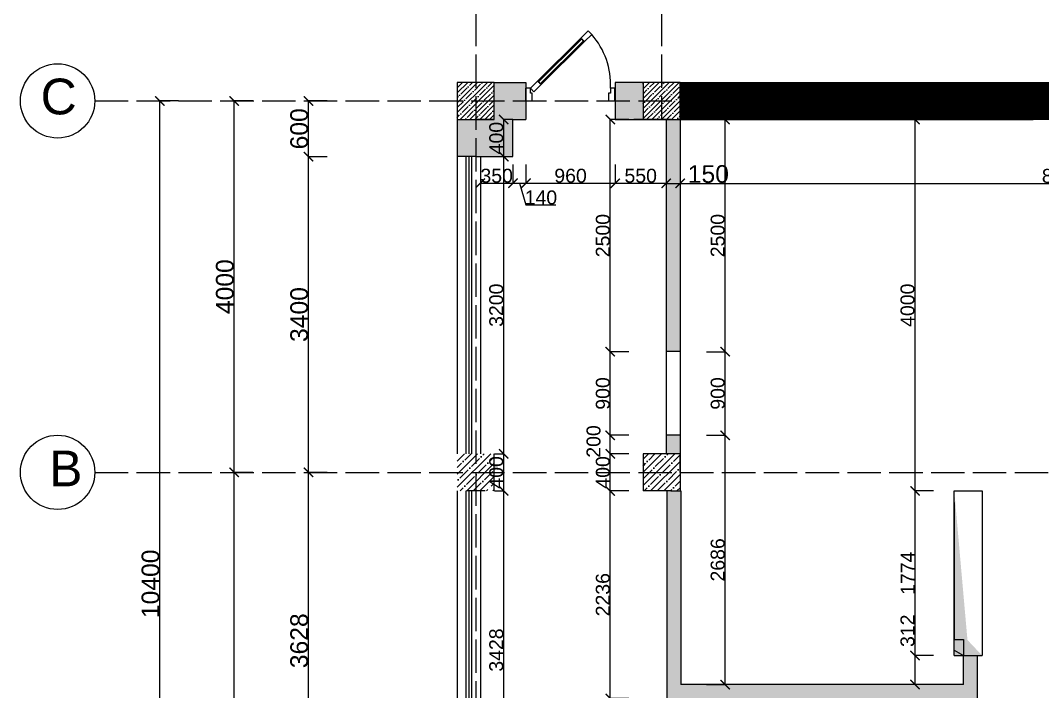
# Model space of a CAD drawing. Header units: millimetres. Extents: x -6014 to 220479, y -27718 to 28747.
# Drawn here: x -6014 to 4986, y -18198 to -10971 of the extents above; entities that cross this region are included whole.
import ezdxf

# ---------------------------------------------------------------- set-up
doc = ezdxf.new("R2010")
doc.units = ezdxf.units.MM
doc.header["$MEASUREMENT"] = 0
doc.linetypes.add('ACAD_ISO02W100', pattern=[15, 12, -3])
doc.layers.add('Plan 1', color=7, linetype='Continuous')
doc.layers.add('Plan 2', color=7, linetype='Continuous')
doc.styles.add('gost', font='GOST Common.ttf')
doc.styles.get("Standard").update_dxf_attribs({"font": 'arial.ttf'})
doc.dimstyles.new('GOST', dxfattribs={"dimtxt": 190, "dimasz": 100, "dimexe": 0.18, "dimexo": 0.06, "dimgap": 3, "dimtad": 1, "dimdec": 0, "dimzin": 0, "dimdsep": 46, "dimtxsty": 'Standard', "dimblk": 'ARCHTICK', "dimcen": 0.09, "dimclrt": 256, "dimadec": 0, "dimazin": 0, "dimtfac": 1, "dimtdec": 0, "dimtofl": 0, "dimtmove": 0, "dimatfit": 3, "dimldrblk": 'ARCHTICK', "dimfxl": 200, "dimfxlon": 1, "dimtolj": 1, "dimtzin": 0, "dimarcsym": 0})
pattern_1 = [(45, (-53788.2, -35238.58), (-70.71068, 70.71068), []), (45, (-53717.48, -35238.58), (-70.71068, 70.71068), [125, -25, 0, -25])]

# ---------------------------------------------------------------- blocks, each defined once
blk = doc.blocks.new('A$C3C032968')
for p, q in [((0, 0), (0, 100)), ((0, 100), (0, 0)), ((700, 0), (700, 100)), ((700, 0), (700, 100))]:
    blk.add_line(p, q)
for points in [[(120, 128), (460.7, 466.1), (432.5, 494.5), (91.8, 156.4)], [(112.9, 135.1), (453.6, 473.2), (439.5, 487.4), (98.8, 149.3)], [(517.5, 522.4), (460.7, 466.1), (432.5, 494.5), (489.3, 550.8)], [(35, 100), (0, 100), (0, 0), (50, 0), (50, 50), (50, 60), (35, 60)], [(63.2, 71.6), (120, 128), (91.8, 156.4), (35, 100)], [(665, 100), (665, 60), (650, 60), (650, 50), (650, 0), (700, 0), (700, 100)]]:
    blk.add_lwpolyline(points, close=True)
blk.add_arc((72.4, 128.7), 593.3, 357.23132, 41.49368)
blk = doc.blocks.new('_ArchTick')
at = {"color": 0, "linetype": 'ByBlock', "const_width": 0.15}
blk.add_lwpolyline([(-0.5, -0.5), (0.5, 0.5)], dxfattribs=at)
blk = doc.blocks.new('*D305')
at = {"color": 0, "lineweight": -2, "transparency": 16777216}
for p, q in [((-1114, -10238), (-1114, -10037)), ((-1114, -10038), (-574, -10038)), ((-574, -10238), (-574, -10037))]:
    blk.add_line(p, q, dxfattribs=at)
at = {"layer": 'Defpoints', "color": 0, "transparency": 16777216}
for p in [(-574, -10038), (-574, -11769), (-1114, -11838)]:
    blk.add_point(p, dxfattribs=at)
at = {"color": 0, "lineweight": -2, "transparency": 16777216, "xscale": 100, "yscale": 100, "zscale": 100, "rotation": 180}
blk.add_blockref('_ArchTick', (-1114, -10038), dxfattribs=at)
at = {"color": 0, "lineweight": -2, "transparency": 16777216, "xscale": 100, "yscale": 100, "zscale": 100}
blk.add_blockref('_ArchTick', (-574, -10038), dxfattribs=at)
at = {"transparency": 16777216, "insert": (-844, -9938), "char_height": 190, "attachment_point": 5}
blk.add_mtext('\\A1;540', dxfattribs=at)
blk = doc.blocks.new('*D306')
at = {"color": 0, "lineweight": -2, "transparency": 16777216}
for p, q in [((-574, -10238), (-574, -10037)), ((-574, -10038), (386, -10038)), ((386, -10238), (386, -10037))]:
    blk.add_line(p, q, dxfattribs=at)
at = {"layer": 'Defpoints', "color": 0, "transparency": 16777216}
for p in [(386, -10038), (386, -11638), (-574, -11769)]:
    blk.add_point(p, dxfattribs=at)
at = {"color": 0, "lineweight": -2, "transparency": 16777216, "xscale": 100, "yscale": 100, "zscale": 100, "rotation": 180}
blk.add_blockref('_ArchTick', (-574, -10038), dxfattribs=at)
at = {"color": 0, "lineweight": -2, "transparency": 16777216, "xscale": 100, "yscale": 100, "zscale": 100}
blk.add_blockref('_ArchTick', (386, -10038), dxfattribs=at)
at = {"transparency": 16777216, "insert": (-94, -9938), "char_height": 190, "attachment_point": 5}
blk.add_mtext('\\A1;960', dxfattribs=at)
blk = doc.blocks.new('*D307')
at = {"color": 0, "lineweight": -2, "transparency": 16777216}
for p, q in [((386, -10238), (386, -10037)), ((386, -10038), (886, -10038)), ((886, -10238), (886, -10037))]:
    blk.add_line(p, q, dxfattribs=at)
at = {"layer": 'Defpoints', "color": 0, "transparency": 16777216}
for p in [(886, -10038), (386, -11638), (886, -11838)]:
    blk.add_point(p, dxfattribs=at)
at = {"color": 0, "lineweight": -2, "transparency": 16777216, "xscale": 100, "yscale": 100, "zscale": 100, "rotation": 180}
blk.add_blockref('_ArchTick', (386, -10038), dxfattribs=at)
at = {"color": 0, "lineweight": -2, "transparency": 16777216, "xscale": 100, "yscale": 100, "zscale": 100}
blk.add_blockref('_ArchTick', (886, -10038), dxfattribs=at)
at = {"transparency": 16777216, "insert": (636, -9938), "char_height": 190, "attachment_point": 5}
blk.add_mtext('\\A1;500', dxfattribs=at)
blk = doc.blocks.new('*D308')
at = {"color": 0, "lineweight": -2, "transparency": 16777216}
for p, q in [((886, -10238), (886, -10037)), ((886, -10038), (5686, -10038)), ((5686, -10238), (5686, -10037))]:
    blk.add_line(p, q, dxfattribs=at)
at = {"layer": 'Defpoints', "color": 0, "transparency": 16777216}
for p in [(5686, -10038), (886, -11838), (5686, -11838)]:
    blk.add_point(p, dxfattribs=at)
at = {"color": 0, "lineweight": -2, "transparency": 16777216, "xscale": 100, "yscale": 100, "zscale": 100, "rotation": 180}
blk.add_blockref('_ArchTick', (886, -10038), dxfattribs=at)
at = {"color": 0, "lineweight": -2, "transparency": 16777216, "xscale": 100, "yscale": 100, "zscale": 100}
blk.add_blockref('_ArchTick', (5686, -10038), dxfattribs=at)
at = {"transparency": 16777216, "insert": (3286, -9938), "char_height": 190, "attachment_point": 5}
blk.add_mtext('\\A1;4800', dxfattribs=at)
blk = doc.blocks.new('*D290')
at = {"color": 0, "lineweight": -2, "transparency": 16777216}
for p, q in [((-1114, -9438), (-1114, -9237)), ((-1114, -9238), (886, -9238)), ((886, -9438), (886, -9237))]:
    blk.add_line(p, q, dxfattribs=at)
at = {"layer": 'Defpoints', "color": 0, "transparency": 16777216}
for p in [(886, -9238), (-1114, -11838), (886, -11838)]:
    blk.add_point(p, dxfattribs=at)
at = {"color": 0, "lineweight": -2, "transparency": 16777216, "xscale": 100, "yscale": 100, "zscale": 100, "rotation": 180}
blk.add_blockref('_ArchTick', (-1114, -9238), dxfattribs=at)
at = {"color": 0, "lineweight": -2, "transparency": 16777216, "xscale": 100, "yscale": 100, "zscale": 100}
blk.add_blockref('_ArchTick', (886, -9238), dxfattribs=at)
at = {"transparency": 16777216, "insert": (-114, -9138), "char_height": 190, "attachment_point": 5}
blk.add_mtext('\\A1;2000', dxfattribs=at)
blk = doc.blocks.new('*D291')
at = {"color": 0, "lineweight": -2, "transparency": 16777216}
for p, q in [((886, -9438), (886, -9237)), ((886, -9238), (5686, -9238)), ((5686, -9438), (5686, -9237))]:
    blk.add_line(p, q, dxfattribs=at)
at = {"layer": 'Defpoints', "color": 0, "transparency": 16777216}
for p in [(5686, -9238), (886, -11838), (5686, -11838)]:
    blk.add_point(p, dxfattribs=at)
at = {"color": 0, "lineweight": -2, "transparency": 16777216, "xscale": 100, "yscale": 100, "zscale": 100, "rotation": 180}
blk.add_blockref('_ArchTick', (886, -9238), dxfattribs=at)
at = {"color": 0, "lineweight": -2, "transparency": 16777216, "xscale": 100, "yscale": 100, "zscale": 100}
blk.add_blockref('_ArchTick', (5686, -9238), dxfattribs=at)
at = {"transparency": 16777216, "insert": (3286, -9138), "char_height": 190, "attachment_point": 5}
blk.add_mtext('\\A1;4800', dxfattribs=at)
blk = doc.blocks.new('*D294')
at = {"color": 0, "lineweight": -2, "transparency": 16777216}
for p, q in [((-1114, -8638), (-1114, -8437)), ((-1114, -8438), (11786, -8438)), ((11786, -8638), (11786, -8437))]:
    blk.add_line(p, q, dxfattribs=at)
at = {"layer": 'Defpoints', "color": 0, "transparency": 16777216}
for p in [(11786, -8438), (-1114, -11838), (11786, -11838)]:
    blk.add_point(p, dxfattribs=at)
at = {"color": 0, "lineweight": -2, "transparency": 16777216, "xscale": 100, "yscale": 100, "zscale": 100, "rotation": 180}
blk.add_blockref('_ArchTick', (-1114, -8438), dxfattribs=at)
at = {"color": 0, "lineweight": -2, "transparency": 16777216, "xscale": 100, "yscale": 100, "zscale": 100}
blk.add_blockref('_ArchTick', (11786, -8438), dxfattribs=at)
at = {"transparency": 16777216, "insert": (5336, -8338), "char_height": 190, "attachment_point": 5}
blk.add_mtext('\\A1;12900', dxfattribs=at)
blk = doc.blocks.new('*D296')
at = {"color": 0, "lineweight": -2, "transparency": 16777216}
for p, q in [((-2714, -11838), (-2914, -11838)), ((-2914, -12438), (-2914, -11838)), ((-2714, -12438), (-2914, -12438))]:
    blk.add_line(p, q, dxfattribs=at)
at = {"layer": 'Defpoints', "color": 0, "transparency": 16777216}
for p in [(-2914, -11838), (-1114, -11838), (-1314, -12438)]:
    blk.add_point(p, dxfattribs=at)
at = {"color": 0, "lineweight": -2, "transparency": 16777216, "xscale": 100, "yscale": 100, "zscale": 100}
for p, rotation in [((-2914, -11838), 90), ((-2914, -12438), 270)]:
    blk.add_blockref('_ArchTick', p, dxfattribs=dict(at, rotation=rotation))
at = {"transparency": 16777216, "insert": (-3014, -12138), "char_height": 190, "attachment_point": 5, "rotation": 90}
blk.add_mtext('\\A1;600', dxfattribs=at)
blk = doc.blocks.new('*D297')
at = {"color": 0, "lineweight": -2, "transparency": 16777216}
for p, q in [((-4314, -11838), (-4514, -11838)), ((-4514, -22238), (-4514, -11838)), ((-4314, -22238), (-4514, -22238))]:
    blk.add_line(p, q, dxfattribs=at)
at = {"layer": 'Defpoints', "color": 0, "transparency": 16777216}
for p in [(-4514, -11838), (-1114, -11838), (-1114, -22238)]:
    blk.add_point(p, dxfattribs=at)
at = {"color": 0, "lineweight": -2, "transparency": 16777216, "xscale": 100, "yscale": 100, "zscale": 100}
for p, rotation in [((-4514, -11838), 90), ((-4514, -22238), 270)]:
    blk.add_blockref('_ArchTick', p, dxfattribs=dict(at, rotation=rotation))
at = {"transparency": 16777216, "insert": (-4614, -17038), "char_height": 190, "attachment_point": 5, "rotation": 90}
blk.add_mtext('\\A1;10400', dxfattribs=at)
blk = doc.blocks.new('*D298')
at = {"color": 0, "lineweight": -2, "transparency": 16777216}
for p, q in [((-3514, -15838), (-3714, -15838)), ((-3714, -22238), (-3714, -15838)), ((-3514, -22238), (-3714, -22238))]:
    blk.add_line(p, q, dxfattribs=at)
at = {"layer": 'Defpoints', "color": 0, "transparency": 16777216}
for p in [(-3714, -15838), (-1114, -15838), (-1114, -22238)]:
    blk.add_point(p, dxfattribs=at)
at = {"color": 0, "lineweight": -2, "transparency": 16777216, "xscale": 100, "yscale": 100, "zscale": 100}
for p, rotation in [((-3714, -15838), 90), ((-3714, -22238), 270)]:
    blk.add_blockref('_ArchTick', p, dxfattribs=dict(at, rotation=rotation))
at = {"transparency": 16777216, "insert": (-3814, -19038), "char_height": 190, "attachment_point": 5, "rotation": 90}
blk.add_mtext('\\A1;6400', dxfattribs=at)
blk = doc.blocks.new('*D299')
at = {"color": 0, "lineweight": -2, "transparency": 16777216}
for p, q in [((-3514, -11838), (-3714, -11838)), ((-3714, -15838), (-3714, -11838)), ((-3514, -15838), (-3714, -15838))]:
    blk.add_line(p, q, dxfattribs=at)
at = {"layer": 'Defpoints', "color": 0, "transparency": 16777216}
for p in [(-3714, -11838), (-1114, -11838), (-1114, -15838)]:
    blk.add_point(p, dxfattribs=at)
at = {"color": 0, "lineweight": -2, "transparency": 16777216, "xscale": 100, "yscale": 100, "zscale": 100}
for p, rotation in [((-3714, -11838), 90), ((-3714, -15838), 270)]:
    blk.add_blockref('_ArchTick', p, dxfattribs=dict(at, rotation=rotation))
at = {"transparency": 16777216, "insert": (-3814, -13838), "char_height": 190, "attachment_point": 5, "rotation": 90}
blk.add_mtext('\\A1;4000', dxfattribs=at)
blk = doc.blocks.new('*D321')
at = {"color": 0, "lineweight": -2, "transparency": 16777216}
for p, q in [((-2714, -15838), (-2914, -15838)), ((-2914, -19465), (-2914, -15838)), ((-2714, -19465), (-2914, -19465))]:
    blk.add_line(p, q, dxfattribs=at)
at = {"layer": 'Defpoints', "color": 0, "transparency": 16777216}
for p in [(-2914, -15838), (-1314, -15838), (-1314, -19465)]:
    blk.add_point(p, dxfattribs=at)
at = {"color": 0, "lineweight": -2, "transparency": 16777216, "xscale": 100, "yscale": 100, "zscale": 100}
for p, rotation in [((-2914, -15838), 90), ((-2914, -19465), 270)]:
    blk.add_blockref('_ArchTick', p, dxfattribs=dict(at, rotation=rotation))
at = {"transparency": 16777216, "insert": (-3014, -17651), "char_height": 190, "attachment_point": 5, "rotation": 90}
blk.add_mtext('\\A1;3628', dxfattribs=at)
blk = doc.blocks.new('*D322')
at = {"color": 0, "lineweight": -2, "transparency": 16777216}
for p, q in [((-2714, -12438), (-2914, -12438)), ((-2914, -15838), (-2914, -12438)), ((-2714, -15838), (-2914, -15838))]:
    blk.add_line(p, q, dxfattribs=at)
at = {"layer": 'Defpoints', "color": 0, "transparency": 16777216}
for p in [(-2914, -12438), (-1314, -12438), (-1314, -15838)]:
    blk.add_point(p, dxfattribs=at)
at = {"color": 0, "lineweight": -2, "transparency": 16777216, "xscale": 100, "yscale": 100, "zscale": 100}
for p, rotation in [((-2914, -12438), 90), ((-2914, -15838), 270)]:
    blk.add_blockref('_ArchTick', p, dxfattribs=dict(at, rotation=rotation))
at = {"transparency": 16777216, "insert": (-3014, -14138), "char_height": 190, "attachment_point": 5, "rotation": 90}
blk.add_mtext('\\A1;3400', dxfattribs=at)
blk = doc.blocks.new('*D431')
at = {"color": 0, "lineweight": -2, "transparency": 16777216}
for p, q in [((533, -16038), (333, -16038)), ((333, -18273), (333, -16038)), ((533, -18273), (333, -18273))]:
    blk.add_line(p, q, dxfattribs=at)
at = {"layer": 'Defpoints', "color": 0, "transparency": 16777216}
for p in [(333, -16038), (1240, -16038), (1240, -18273)]:
    blk.add_point(p, dxfattribs=at)
at = {"color": 0, "lineweight": -2, "transparency": 16777216, "xscale": 100, "yscale": 100, "zscale": 100}
for p, rotation in [((333, -16038), 90), ((333, -18273), 270)]:
    blk.add_blockref('_ArchTick', p, dxfattribs=dict(at, rotation=rotation))
at = {"transparency": 16777216, "insert": (254, -17155), "char_height": 150, "attachment_point": 5, "rotation": 90}
blk.add_mtext('\\A1;2236', dxfattribs=at)
blk = doc.blocks.new('*D432')
at = {"color": 0, "lineweight": -2, "transparency": 16777216}
for p, q in [((533, -15638), (333, -15638)), ((333, -16038), (333, -15638)), ((533, -16038), (333, -16038))]:
    blk.add_line(p, q, dxfattribs=at)
at = {"layer": 'Defpoints', "color": 0, "transparency": 16777216}
for p in [(333, -15638), (1233, -15638), (1240, -16038)]:
    blk.add_point(p, dxfattribs=at)
at = {"color": 0, "lineweight": -2, "transparency": 16777216, "xscale": 100, "yscale": 100, "zscale": 100}
for p, rotation in [((333, -15638), 90), ((333, -16038), 270)]:
    blk.add_blockref('_ArchTick', p, dxfattribs=dict(at, rotation=rotation))
at = {"transparency": 16777216, "insert": (254, -15838), "char_height": 150, "attachment_point": 5, "rotation": 90}
blk.add_mtext('\\A1;400', dxfattribs=at)
blk = doc.blocks.new('*D433')
at = {"color": 0, "lineweight": -2, "transparency": 16777216}
for p, q in [((533, -15438), (333, -15438)), ((333, -15638), (333, -15438)), ((533, -15638), (333, -15638))]:
    blk.add_line(p, q, dxfattribs=at)
at = {"layer": 'Defpoints', "color": 0, "transparency": 16777216}
for p in [(333, -15438), (1233, -15438), (1233, -15638)]:
    blk.add_point(p, dxfattribs=at)
at = {"color": 0, "lineweight": -2, "transparency": 16777216, "xscale": 100, "yscale": 100, "zscale": 100}
for p, rotation in [((333, -15438), 90), ((333, -15638), 270)]:
    blk.add_blockref('_ArchTick', p, dxfattribs=dict(at, rotation=rotation))
at = {"transparency": 16777216, "insert": (154, -15505), "char_height": 150, "attachment_point": 5, "rotation": 90}
blk.add_mtext('\\A1;200', dxfattribs=at)
blk = doc.blocks.new('*D434')
at = {"color": 0, "lineweight": -2, "transparency": 16777216}
for p, q in [((533, -14538), (333, -14538)), ((333, -15438), (333, -14538)), ((533, -15438), (333, -15438))]:
    blk.add_line(p, q, dxfattribs=at)
at = {"layer": 'Defpoints', "color": 0, "transparency": 16777216}
for p in [(333, -14538), (1233, -14538), (1233, -15438)]:
    blk.add_point(p, dxfattribs=at)
at = {"color": 0, "lineweight": -2, "transparency": 16777216, "xscale": 100, "yscale": 100, "zscale": 100}
for p, rotation in [((333, -14538), 90), ((333, -15438), 270)]:
    blk.add_blockref('_ArchTick', p, dxfattribs=dict(at, rotation=rotation))
at = {"transparency": 16777216, "insert": (254, -14988), "char_height": 150, "attachment_point": 5, "rotation": 90}
blk.add_mtext('\\A1;900', dxfattribs=at)
blk = doc.blocks.new('*D435')
at = {"color": 0, "lineweight": -2, "transparency": 16777216}
for p, q in [((533, -12038), (333, -12038)), ((333, -14538), (333, -12038)), ((533, -14538), (333, -14538))]:
    blk.add_line(p, q, dxfattribs=at)
at = {"layer": 'Defpoints', "color": 0, "transparency": 16777216}
for p in [(333, -12038), (1233, -12038), (1233, -14538)]:
    blk.add_point(p, dxfattribs=at)
at = {"color": 0, "lineweight": -2, "transparency": 16777216, "xscale": 100, "yscale": 100, "zscale": 100}
for p, rotation in [((333, -12038), 90), ((333, -14538), 270)]:
    blk.add_blockref('_ArchTick', p, dxfattribs=dict(at, rotation=rotation))
at = {"transparency": 16777216, "insert": (254, -13288), "char_height": 150, "attachment_point": 5, "rotation": 90}
blk.add_mtext('\\A1;2500', dxfattribs=at)
blk = doc.blocks.new('*D436')
at = {"color": 0, "lineweight": -2, "transparency": 16777216}
for p, q in [((-1064, -12524), (-1064, -12724)), ((-714, -12524), (-714, -12724)), ((-1064, -12724), (-714, -12724))]:
    blk.add_line(p, q, dxfattribs=at)
at = {"layer": 'Defpoints', "color": 0, "transparency": 16777216}
for p in [(-1064, -12438), (-714, -12438), (-714, -12724)]:
    blk.add_point(p, dxfattribs=at)
at = {"color": 0, "lineweight": -2, "transparency": 16777216, "xscale": 100, "yscale": 100, "zscale": 100, "rotation": 180}
blk.add_blockref('_ArchTick', (-1064, -12724), dxfattribs=at)
at = {"color": 0, "lineweight": -2, "transparency": 16777216, "xscale": 100, "yscale": 100, "zscale": 100}
blk.add_blockref('_ArchTick', (-714, -12724), dxfattribs=at)
at = {"transparency": 16777216, "insert": (-889, -12644), "char_height": 150, "attachment_point": 5}
blk.add_mtext('\\A1;350', dxfattribs=at)
blk = doc.blocks.new('*D437')
at = {"color": 0, "lineweight": -2, "transparency": 16777216}
for p, q in [((-714, -12524), (-714, -12724)), ((-574, -12524), (-574, -12724)), ((-714, -12724), (-574, -12724)), ((-644, -12724), (-574, -12958)), ((-574, -12958), (-251, -12958))]:
    blk.add_line(p, q, dxfattribs=at)
at = {"layer": 'Defpoints', "color": 0, "transparency": 16777216}
for p in [(-574, -12038), (-714, -12438), (-574, -12724)]:
    blk.add_point(p, dxfattribs=at)
at = {"color": 0, "lineweight": -2, "transparency": 16777216, "xscale": 100, "yscale": 100, "zscale": 100, "rotation": 180}
blk.add_blockref('_ArchTick', (-714, -12724), dxfattribs=at)
at = {"color": 0, "lineweight": -2, "transparency": 16777216, "xscale": 100, "yscale": 100, "zscale": 100}
blk.add_blockref('_ArchTick', (-574, -12724), dxfattribs=at)
at = {"transparency": 16777216, "insert": (-413, -12878), "char_height": 150, "attachment_point": 5}
blk.add_mtext('\\A1;140', dxfattribs=at)
blk = doc.blocks.new('*D438')
at = {"color": 0, "lineweight": -2, "transparency": 16777216}
for p, q in [((-574, -12524), (-574, -12724)), ((386, -12524), (386, -12724)), ((-574, -12724), (386, -12724))]:
    blk.add_line(p, q, dxfattribs=at)
at = {"layer": 'Defpoints', "color": 0, "transparency": 16777216}
for p in [(-574, -12038), (386, -12038), (386, -12724)]:
    blk.add_point(p, dxfattribs=at)
at = {"color": 0, "lineweight": -2, "transparency": 16777216, "xscale": 100, "yscale": 100, "zscale": 100, "rotation": 180}
blk.add_blockref('_ArchTick', (-574, -12724), dxfattribs=at)
at = {"color": 0, "lineweight": -2, "transparency": 16777216, "xscale": 100, "yscale": 100, "zscale": 100}
blk.add_blockref('_ArchTick', (386, -12724), dxfattribs=at)
at = {"transparency": 16777216, "insert": (-94, -12644), "char_height": 150, "attachment_point": 5}
blk.add_mtext('\\A1;960', dxfattribs=at)
blk = doc.blocks.new('*D439')
at = {"color": 0, "lineweight": -2, "transparency": 16777216}
for p, q in [((386, -12524), (386, -12724)), ((936, -12524), (936, -12724)), ((386, -12724), (936, -12724))]:
    blk.add_line(p, q, dxfattribs=at)
at = {"layer": 'Defpoints', "color": 0, "transparency": 16777216}
for p in [(386, -12038), (936, -12038), (936, -12724)]:
    blk.add_point(p, dxfattribs=at)
at = {"color": 0, "lineweight": -2, "transparency": 16777216, "xscale": 100, "yscale": 100, "zscale": 100, "rotation": 180}
blk.add_blockref('_ArchTick', (386, -12724), dxfattribs=at)
at = {"color": 0, "lineweight": -2, "transparency": 16777216, "xscale": 100, "yscale": 100, "zscale": 100}
blk.add_blockref('_ArchTick', (936, -12724), dxfattribs=at)
at = {"transparency": 16777216, "insert": (661, -12644), "char_height": 150, "attachment_point": 5}
blk.add_mtext('\\A1;550', dxfattribs=at)
blk = doc.blocks.new('*D442')
at = {"color": 0, "lineweight": -2, "transparency": 16777216}
for p, q in [((-914, -16038), (-813, -16038)), ((-813, -19465), (-813, -16038)), ((-1013, -19465), (-813, -19465))]:
    blk.add_line(p, q, dxfattribs=at)
at = {"layer": 'Defpoints', "color": 0, "transparency": 16777216}
for p in [(-914, -16038), (-813, -16038), (-1064, -19465)]:
    blk.add_point(p, dxfattribs=at)
at = {"color": 0, "lineweight": -2, "transparency": 16777216, "xscale": 100, "yscale": 100, "zscale": 100}
for p, rotation in [((-813, -16038), 90), ((-813, -19465), 270)]:
    blk.add_blockref('_ArchTick', p, dxfattribs=dict(at, rotation=rotation))
at = {"transparency": 16777216, "insert": (-893, -17751), "char_height": 150, "attachment_point": 5, "rotation": 90}
blk.add_mtext('\\A1;3428', dxfattribs=at)
blk = doc.blocks.new('*D443')
at = {"color": 0, "lineweight": -2, "transparency": 16777216}
for p, q in [((-914, -15638), (-813, -15638)), ((-813, -16038), (-813, -15638)), ((-914, -16038), (-813, -16038))]:
    blk.add_line(p, q, dxfattribs=at)
at = {"layer": 'Defpoints', "color": 0, "transparency": 16777216}
for p in [(-914, -15638), (-813, -15638), (-914, -16038)]:
    blk.add_point(p, dxfattribs=at)
at = {"color": 0, "lineweight": -2, "transparency": 16777216, "xscale": 100, "yscale": 100, "zscale": 100}
for p, rotation in [((-813, -15638), 90), ((-813, -16038), 270)]:
    blk.add_blockref('_ArchTick', p, dxfattribs=dict(at, rotation=rotation))
at = {"transparency": 16777216, "insert": (-893, -15838), "char_height": 150, "attachment_point": 5, "rotation": 90}
blk.add_mtext('\\A1;400', dxfattribs=at)
blk = doc.blocks.new('*D444')
at = {"color": 0, "lineweight": -2, "transparency": 16777216}
for p, q in [((-714, -12438), (-814, -12438)), ((-813, -15638), (-813, -12438)), ((-914, -15638), (-813, -15638))]:
    blk.add_line(p, q, dxfattribs=at)
at = {"layer": 'Defpoints', "color": 0, "transparency": 16777216}
for p in [(-813, -12438), (-714, -12438), (-914, -15638)]:
    blk.add_point(p, dxfattribs=at)
at = {"color": 0, "lineweight": -2, "transparency": 16777216, "xscale": 100, "yscale": 100, "zscale": 100}
for p, rotation in [((-813, -12438), 90), ((-813, -15638), 270)]:
    blk.add_blockref('_ArchTick', p, dxfattribs=dict(at, rotation=rotation))
at = {"transparency": 16777216, "insert": (-893, -14038), "char_height": 150, "attachment_point": 5, "rotation": 90}
blk.add_mtext('\\A1;3200', dxfattribs=at)
blk = doc.blocks.new('*D445')
at = {"color": 0, "lineweight": -2, "transparency": 16777216}
for p, q in [((-714, -12038), (-814, -12038)), ((-813, -12438), (-813, -12038)), ((-714, -12438), (-814, -12438))]:
    blk.add_line(p, q, dxfattribs=at)
at = {"layer": 'Defpoints', "color": 0, "transparency": 16777216}
for p in [(-813, -12038), (-714, -12038), (-714, -12438)]:
    blk.add_point(p, dxfattribs=at)
at = {"color": 0, "lineweight": -2, "transparency": 16777216, "xscale": 100, "yscale": 100, "zscale": 100}
for p, rotation in [((-813, -12038), 90), ((-813, -12438), 270)]:
    blk.add_blockref('_ArchTick', p, dxfattribs=dict(at, rotation=rotation))
at = {"transparency": 16777216, "insert": (-893, -12238), "char_height": 150, "attachment_point": 5, "rotation": 90}
blk.add_mtext('\\A1;400', dxfattribs=at)
blk = doc.blocks.new('*D446')
at = {"color": 0, "lineweight": -2, "transparency": 16777216}
for p, q in [((3613, -17811), (3613, -17375)), ((3813, -17811), (3613, -17811)), ((3613, -18123), (3613, -17811)), ((3813, -18123), (3613, -18123))]:
    blk.add_line(p, q, dxfattribs=at)
at = {"layer": 'Defpoints', "color": 0, "transparency": 16777216}
for p in [(3613, -17811), (4136, -17811), (4136, -18123)]:
    blk.add_point(p, dxfattribs=at)
at = {"color": 0, "lineweight": -2, "transparency": 16777216, "xscale": 100, "yscale": 100, "zscale": 100}
for p, rotation in [((3613, -17811), 90), ((3613, -18123), 270)]:
    blk.add_blockref('_ArchTick', p, dxfattribs=dict(at, rotation=rotation))
at = {"transparency": 16777216, "insert": (3533, -17543), "char_height": 150, "attachment_point": 5, "rotation": 90}
blk.add_mtext('\\A1;312', dxfattribs=at)
blk = doc.blocks.new('*D447')
at = {"color": 0, "lineweight": -2, "transparency": 16777216}
for p, q in [((3813, -16038), (3613, -16038)), ((3613, -17811), (3613, -16038)), ((3813, -17811), (3613, -17811))]:
    blk.add_line(p, q, dxfattribs=at)
at = {"layer": 'Defpoints', "color": 0, "transparency": 16777216}
for p in [(3613, -16038), (4036, -16038), (4136, -17811)]:
    blk.add_point(p, dxfattribs=at)
at = {"color": 0, "lineweight": -2, "transparency": 16777216, "xscale": 100, "yscale": 100, "zscale": 100}
for p, rotation in [((3613, -16038), 90), ((3613, -17811), 270)]:
    blk.add_blockref('_ArchTick', p, dxfattribs=dict(at, rotation=rotation))
at = {"transparency": 16777216, "insert": (3535, -16924), "char_height": 150, "attachment_point": 5, "rotation": 90}
blk.add_mtext('\\A1;1774', dxfattribs=at)
blk = doc.blocks.new('*D448')
at = {"color": 0, "lineweight": -2, "transparency": 16777216}
for p, q in [((3613, -12038), (3613, -12038)), ((3613, -16038), (3613, -12038)), ((3813, -16038), (3613, -16038))]:
    blk.add_line(p, q, dxfattribs=at)
at = {"layer": 'Defpoints', "color": 0, "transparency": 16777216}
for p in [(3613, -12038), (3613, -12038), (4036, -16038)]:
    blk.add_point(p, dxfattribs=at)
at = {"color": 0, "lineweight": -2, "transparency": 16777216, "xscale": 100, "yscale": 100, "zscale": 100}
for p, rotation in [((3613, -12038), 90), ((3613, -16038), 270)]:
    blk.add_blockref('_ArchTick', p, dxfattribs=dict(at, rotation=rotation))
at = {"transparency": 16777216, "insert": (3533, -14038), "char_height": 150, "attachment_point": 5, "rotation": 90}
blk.add_mtext('\\A1;4000', dxfattribs=at)
blk = doc.blocks.new('*D449')
at = {"color": 0, "lineweight": -2, "transparency": 16777216}
for p, q in [((936, -12526), (936, -12726)), ((1086, -12526), (1086, -12726)), ((936, -12726), (1086, -12726)), ((1086, -12726), (1593, -12726))]:
    blk.add_line(p, q, dxfattribs=at)
at = {"layer": 'Defpoints', "color": 0, "transparency": 16777216}
for p in [(936, -12038), (1086, -12038), (1086, -12726)]:
    blk.add_point(p, dxfattribs=at)
at = {"color": 0, "lineweight": -2, "transparency": 16777216, "xscale": 100, "yscale": 100, "zscale": 100, "rotation": 180}
blk.add_blockref('_ArchTick', (936, -12726), dxfattribs=at)
at = {"color": 0, "lineweight": -2, "transparency": 16777216, "xscale": 100, "yscale": 100, "zscale": 100}
blk.add_blockref('_ArchTick', (1086, -12726), dxfattribs=at)
at = {"transparency": 16777216, "insert": (1389, -12626), "char_height": 190, "attachment_point": 5}
blk.add_mtext('\\A1;150', dxfattribs=at)
blk = doc.blocks.new('*D450')
at = {"color": 0, "lineweight": -2, "transparency": 16777216}
for p, q in [((1086, -12526), (1086, -12726)), ((9337, -12526), (9337, -12726)), ((1086, -12726), (9337, -12726))]:
    blk.add_line(p, q, dxfattribs=at)
at = {"layer": 'Defpoints', "color": 0, "transparency": 16777216}
for p in [(1086, -12038), (9337, -12038), (9337, -12726)]:
    blk.add_point(p, dxfattribs=at)
at = {"color": 0, "lineweight": -2, "transparency": 16777216, "xscale": 100, "yscale": 100, "zscale": 100, "rotation": 180}
blk.add_blockref('_ArchTick', (1086, -12726), dxfattribs=at)
at = {"color": 0, "lineweight": -2, "transparency": 16777216, "xscale": 100, "yscale": 100, "zscale": 100}
blk.add_blockref('_ArchTick', (9337, -12726), dxfattribs=at)
at = {"transparency": 16777216, "insert": (5211, -12646), "char_height": 150, "attachment_point": 5}
blk.add_mtext('\\A1;8251', dxfattribs=at)
blk = doc.blocks.new('*D481')
at = {"color": 0, "lineweight": -2, "transparency": 16777216}
for p, q in [((1370, -15438), (1570, -15438)), ((1570, -18123), (1570, -15438)), ((1370, -18123), (1570, -18123))]:
    blk.add_line(p, q, dxfattribs=at)
at = {"layer": 'Defpoints', "color": 0, "transparency": 16777216}
for p in [(1092, -15438), (1570, -15438), (1092, -18123)]:
    blk.add_point(p, dxfattribs=at)
at = {"color": 0, "lineweight": -2, "transparency": 16777216, "xscale": 100, "yscale": 100, "zscale": 100}
for p, rotation in [((1570, -15438), 90), ((1570, -18123), 270)]:
    blk.add_blockref('_ArchTick', p, dxfattribs=dict(at, rotation=rotation))
at = {"transparency": 16777216, "insert": (1490, -16780), "char_height": 150, "attachment_point": 5, "rotation": 90}
blk.add_mtext('\\A1;2686', dxfattribs=at)
blk = doc.blocks.new('*D482')
at = {"color": 0, "lineweight": -2, "transparency": 16777216}
for p, q in [((1370, -14538), (1570, -14538)), ((1570, -15438), (1570, -14538)), ((1370, -15438), (1570, -15438))]:
    blk.add_line(p, q, dxfattribs=at)
at = {"layer": 'Defpoints', "color": 0, "transparency": 16777216}
for p in [(1085, -14538), (1570, -14538), (1092, -15438)]:
    blk.add_point(p, dxfattribs=at)
at = {"color": 0, "lineweight": -2, "transparency": 16777216, "xscale": 100, "yscale": 100, "zscale": 100}
for p, rotation in [((1570, -14538), 90), ((1570, -15438), 270)]:
    blk.add_blockref('_ArchTick', p, dxfattribs=dict(at, rotation=rotation))
at = {"transparency": 16777216, "insert": (1490, -14988), "char_height": 150, "attachment_point": 5, "rotation": 90}
blk.add_mtext('\\A1;900', dxfattribs=at)
blk = doc.blocks.new('*D483')
at = {"color": 0, "lineweight": -2, "transparency": 16777216}
for p, q in [((1370, -12038), (1570, -12038)), ((1570, -14538), (1570, -12038)), ((1370, -14538), (1570, -14538))]:
    blk.add_line(p, q, dxfattribs=at)
at = {"layer": 'Defpoints', "color": 0, "transparency": 16777216}
for p in [(1086, -12038), (1570, -12038), (1085, -14538)]:
    blk.add_point(p, dxfattribs=at)
at = {"color": 0, "lineweight": -2, "transparency": 16777216, "xscale": 100, "yscale": 100, "zscale": 100}
for p, rotation in [((1570, -12038), 90), ((1570, -14538), 270)]:
    blk.add_blockref('_ArchTick', p, dxfattribs=dict(at, rotation=rotation))
at = {"transparency": 16777216, "insert": (1490, -13288), "char_height": 150, "attachment_point": 5, "rotation": 90}
blk.add_mtext('\\A1;2500', dxfattribs=at)

msp = doc.modelspace()

# ---------------------------------------------------------------- hatches: boundary and pattern name
at = {"true_color": 0x636466, "transparency": 33554687}
h = msp.add_hatch(color=251, dxfattribs=at)
h.dxf.hatch_style = 1
h.paths.add_polyline_path([(-714.2753, -12037.54447), (-574.2753, -12037.54447), (-574.2753, -11837.54447), (-914.2753, -11837.54447), (-914.2753, -12037.54447), (-1114.2753, -12037.54447), (-1114.2753, -12437.54447), (-714.2753, -12437.54447)])
h.paths.add_polyline_path([(-1114.2753, -12037.54447), (-1314.2753, -12037.54447), (-1314.2753, -12437.54447), (-1114.2753, -12437.54447)])
h.paths.add_polyline_path([(-574.2753, -11637.54447), (-914.2753, -11637.54447), (-914.2753, -11837.54447), (-574.2753, -11837.54447)])
h.paths.add_polyline_path([(685.7247, -11637.54447), (385.7247, -11637.54447), (385.7247, -11837.54447), (685.7247, -11837.54447)])
h.paths.add_polyline_path([(685.7247, -11837.54447), (385.7247, -11837.54447), (385.7247, -12037.54447), (685.7247, -12037.54447)])
h.paths.add_polyline_path([(9485.51433, -11637.54447), (5885.51433, -11637.54447), (5885.51433, -11837.54447), (9485.51433, -11837.54447)])
h.paths.add_polyline_path([(9485.51433, -11837.54447), (5885.51433, -11837.54447), (5885.51433, -12037.54447), (9485.51433, -12037.54447)])
h.paths.add_polyline_path([(11585.51433, -11637.54447), (9885.51433, -11637.54447), (9885.51433, -11837.54447), (11585.51433, -11837.54447)])
h.paths.add_polyline_path([(11585.51433, -11837.54447), (9885.51433, -11837.54447), (9885.51433, -12037.54447), (11585.51433, -12037.54447)])
h.paths.add_polyline_path([(685.7247, -22237.54447), (-914.2753, -22237.54447), (-914.2753, -22437.54447), (685.7247, -22437.54447)])
h.paths.add_polyline_path([(685.7247, -22037.54447), (-914.2753, -22037.54447), (-914.2753, -22237.54447), (685.7247, -22237.54447)])
h.paths.add_polyline_path([(5485.51433, -22037.54447), (1085.7247, -22037.54447), (1085.7247, -22237.54447), (5485.51433, -22237.54447)])
h.paths.add_polyline_path([(5485.51433, -22237.54447), (1085.7247, -22237.54447), (1085.7247, -22437.54447), (5485.51433, -22437.54447)])
h.paths.add_polyline_path([(9485.51433, -22037.54447), (5885.51433, -22037.54447), (5885.51433, -22237.54447), (9485.51433, -22237.54447)])
h.paths.add_polyline_path([(9485.51433, -22237.54447), (5885.51433, -22237.54447), (5885.51433, -22437.54447), (9485.51433, -22437.54447)])
h.paths.add_polyline_path([(11585.51433, -22037.54447), (9885.51433, -22037.54447), (9885.51433, -22237.54447), (11585.51433, -22237.54447)])
h.paths.add_polyline_path([(11585.51433, -22237.54447), (9885.51433, -22237.54447), (9885.51433, -22437.54447), (11585.51433, -22437.54447)])
at = {"transparency": 33554687}
h = msp.add_hatch(dxfattribs=at)
h.set_pattern_fill('ANSI35', color=1, scale=300)
h.set_pattern_definition([(45, (-54307.295, -34514.96), (-53.03301, 53.03301), []), (45, (-54254.26, -34514.96), (-53.03301, 53.03301), [93.75, -18.75, 0, -18.75])])
h.paths.add_polyline_path([(-914.2753, -11637.54447), (-1314.2753, -11637.54447), (-1314.2753, -12037.54447), (-914.2753, -12037.54447)])
h = msp.add_hatch(dxfattribs=at)
h.set_pattern_fill('ANSI35', color=1, scale=300)
h.set_pattern_definition([(45, (-57435.46, -35038.58), (-53.03301, 53.03301), []), (45, (-57382.425, -35038.58), (-53.03301, 53.03301), [93.75, -18.75, 0, -18.75])])
h.paths.add_polyline_path([(1085.7247, -11637.54447), (685.7247, -11637.54447), (685.7247, -12037.54447), (1085.7247, -12037.54447)])
at = {"true_color": 0x636466, "transparency": 33554687}
h = msp.add_hatch(dxfattribs=at)
h.set_pattern_fill('ANSI31', color=251, scale=10)
h.set_pattern_definition([(45, (1382.443, -11719.1949), (-0.88388348, 0.88388348), [])])
h.paths.add_polyline_path([(5485.51433, -11637.54447), (1085.7247, -11637.54447), (1085.7247, -11837.54447), (5485.51433, -11837.54447)])
h.paths.add_polyline_path([(5485.51433, -11837.54447), (1085.7247, -11837.54447), (1085.7247, -12037.54447), (4885.7247, -12037.54447), (5085.7247, -12037.54447), (5485.51433, -12037.54447)])
at = {"transparency": 33554687}
h = msp.add_hatch(color=252, dxfattribs=at)
h.dxf.hatch_style = 1
h.paths.add_polyline_path([(1091.99307, -16037.54447), (985.7247, -16037.54447), (941.99307, -16037.54447), (941.99307, -18273.23993), (4135.6434, -18273.23993), (4135.6434, -19316.77172), (2092.07333, -19315.6762), (2091.99293, -19465.66396), (4135.7247, -19466.77179), (4135.7247, -20197.54447), (4285.7247, -20197.54447), (4285.7247, -19466.85306), (4285.6434, -17811.19449), (4135.6434, -17811.19449), (4135.6434, -18123.23993), (1091.99307, -18123.23993)])
h.paths.add_polyline_path([(1091.99307, -19465.17266), (1291.99307, -19465.17266), (1292.07345, -19315.24733), (1152.78061, -19315.17266), (941.99307, -19315.17266), (341.99307, -19315.17266), (341.99307, -19465.17266), (941.99307, -19465.17266), (941.99307, -22037.54447), (1091.99307, -22037.54447)])
h.paths.add_polyline_path([(5685.51433, -20197.54447), (4285.7247, -20197.54447), (4285.7247, -20347.54447), (5685.51433, -20347.54447)])
h.paths.add_polyline_path([(6545.05977, -20017.4445), (6395.05977, -20017.4445), (6395.05977, -20197.54447), (5685.51433, -20197.54447), (5685.51433, -20347.54447), (6395.05977, -20347.54447), (6395.05977, -20600.9414), (6545.05977, -20600.9414)])
h.paths.add_polyline_path([(6545.05977, -21500.9414), (6395.05977, -21500.9414), (6395.05977, -22037.54447), (6545.05977, -22037.54447)])
h.paths.add_polyline_path([(6545.05977, -16993.21772), (9050.63167, -15837.54447), (8692.49602, -15837.54447), (6395.05977, -16897.21697), (6395.05977, -19117.4445), (6545.05977, -19117.4445), (6545.05977, -18917.4445), (8632.97361, -18917.4445), (8632.97361, -18767.4445), (6545.05977, -18767.4445)])
h.paths.add_polyline_path([(9882.97361, -17137.20896), (9732.97361, -17137.20896), (9732.97361, -20937.54447), (9882.97361, -20937.54447)])
h.paths.add_polyline_path([(9685.51433, -18767.4445), (9532.97361, -18767.4445), (9532.97361, -18917.4445), (9685.51433, -18917.4445)])
h.paths.add_polyline_path([(9732.97361, -18767.4445), (9685.51433, -18767.4445), (9685.51433, -18917.4445), (9732.97361, -18917.4445)])
h.paths.add_polyline_path([(9882.97361, -21837.54447), (9732.97361, -21837.54447), (9732.97361, -22037.20896), (9882.97361, -22037.20896)])
h.paths.add_polyline_path([(9882.97361, -16037.20896), (9732.97361, -16037.20896), (9732.97361, -16237.20896), (9882.97361, -16237.20896)])
h.paths.add_polyline_path([(9484.24418, -15637.54447), (9484.24418, -15637.20896), (9486.00835, -13137.54447), (9336.78469, -13137.54447), (9336.78469, -15540.37192), (8692.49602, -15837.54447), (9050.63167, -15837.54447)])
h.paths.add_polyline_path([(9486.78469, -12037.54447), (9485.51433, -12037.54447), (9336.78469, -12037.54447), (9336.78469, -12237.54447), (9486.78469, -12237.54447)])
h.paths.add_polyline_path([(1085.7247, -12037.54447), (935.7247, -12037.54447), (935.7247, -14537.54447), (1085.7247, -14537.54447)])
h.paths.add_polyline_path([(1085.7247, -15437.54447), (935.7247, -15437.54447), (935.7247, -15637.54447), (1085.7247, -15637.54447)])
at = {"lineweight": 30, "transparency": 33554687}
h = msp.add_hatch(dxfattribs=at)
h.set_pattern_fill('ANSI35', color=1, scale=400)
h.set_pattern_definition(pattern_1)
h.paths.add_polyline_path([(-1314.2753, -15637.54447), (-1314.2753, -16037.54447), (-914.2753, -16037.54447), (-914.2753, -15637.54447)])
h = msp.add_hatch(dxfattribs=at)
h.set_pattern_fill('ANSI35', color=1, scale=400)
h.set_pattern_definition(pattern_1)
h.paths.add_polyline_path([(685.7247, -15637.54447), (685.7247, -16037.54447), (1085.7247, -16037.54447), (1085.7247, -15637.54447)])
at = {"true_color": 0x000000, "transparency": 33554687}
h = msp.add_hatch(color=18, dxfattribs=at)
h.dxf.hatch_style = 1
h.paths.add_polyline_path([(4177.56414, -17642.81842), (4035.7247, -17810.11068), (4335.7247, -17810.11068)])
h.paths.add_polyline_path([(4035.7247, -16039.17441), (4035.7247, -17610.11068), (4035.7247, -17810.11068), (4177.56414, -17642.81842)])

# ---------------------------------------------------------------- linework, layer by layer
at = {"color": 18, "true_color": 0x000000}
for p, q in [((-714.2753, -12037.54447), (-574.2753, -12037.54447)), ((4335.7247, -16037.54447), (4335.7247, -17811.19449))]:
    msp.add_line(p, q, dxfattribs=at)
for p, q in [((4035.7247, -17637.54447), (4135.7247, -17637.54447)), ((4135.7247, -17637.54447), (4135.7247, -17811.19449))]:
    msp.add_line(p, q)
for points in [[(-1314.2753, -12037.54447), (-914.2753, -12037.54447), (-914.2753, -11637.54447), (-1314.2753, -11637.54447)], [(685.7247, -12037.54447), (1085.7247, -12037.54447), (1085.7247, -11637.54447), (685.7247, -11637.54447)]]:
    msp.add_lwpolyline(points, close=True)
for points in [[(-914.2753, -11637.54447), (-574.2753, -11637.54447)], [(1085.24479, -11637.54447), (11585.51433, -11637.54447)], [(-1314.2753, -12037.54447), (-1314.2753, -12437.54447)], [(-714.2753, -12037.54447), (-574.2753, -12037.54447)], [(385.7247, -12037.54447), (685.7247, -12037.54447)], [(885.7247, -12037.54447), (685.7247, -12037.54447)], [(885.7247, -12037.54447), (4885.7247, -12037.54447)], [(935.7247, -12037.54447), (935.7247, -15637.54447)], [(1085.7247, -12037.54447), (1085.7247, -15637.54447)], [(5085.7247, -12037.54447), (4885.7247, -12037.54447)], [(-1314.2753, -12437.54447), (-1314.2753, -15637.54447)], [(-1114.2753, -12437.54447), (-1314.2753, -12437.54447)], [(-1064.2753, -12437.54447), (-1064.2753, -15637.54447)], [(1085.24479, -14537.54447), (935.7247, -14537.54447)], [(1085.24479, -15437.54447), (935.7247, -15437.54447)], [(-914.2753, -16037.54447), (-914.2753, -15637.54447)], [(685.7247, -15637.54447), (685.7247, -16037.54447)], [(1085.24479, -15637.54447), (885.7247, -15637.54447)], [(1085.24479, -15637.54447), (935.7247, -15637.54447)], [(1085.24479, -15837.54447), (1085.24479, -15637.54447)], [(1085.24479, -15637.54447), (1085.24479, -16037.54447)], [(-1314.2753, -16037.54447), (-1314.2753, -19465.17266)], [(-1014.2753, -16037.54447), (-1214.2753, -16037.54447)], [(-1064.2753, -16037.54447), (-1064.2753, -19465.17266)], [(785.7247, -16037.54447), (685.7247, -16037.54447)], [(985.7247, -16037.54447), (785.7247, -16037.54447)], [(941.99307, -16037.54447), (941.99307, -18273.23993)], [(985.7247, -16037.54447), (1091.99307, -16037.54447)], [(1091.99307, -16037.54447), (1091.99307, -18123.23993)], [(4035.7247, -17637.54447), (4035.7247, -16037.54447)], [(4035.7247, -17811.19449), (4035.7247, -16037.54447)], [(4035.7247, -16037.54447), (4335.7247, -16037.54447)], [(4035.7247, -16163.37229), (4035.7247, -17637.54447)], [(4035.7247, -17752.92226), (4135.7247, -17811.19449)], [(4035.7247, -17811.19449), (4335.7247, -17811.19449)], [(4135.6434, -18123.23993), (4135.6434, -17811.19449)], [(4285.7247, -19466.85306), (4285.6434, -17811.19449)], [(4135.6434, -18123.23993), (1091.99307, -18123.23993)], [(4285.7247, -18123.23993), (4285.6434, -18123.23993)]]:
    msp.add_lwpolyline(points, dxfattribs=at)
for points in [[(-574.2753, -11637.54447), (-574.2753, -12037.54447)], [(685.7247, -11637.54447), (385.7247, -11637.54447), (385.7247, -12037.54447)], [(-1114.2753, -12437.54447), (-714.2753, -12437.54447), (-714.2753, -12037.54447)]]:
    msp.add_lwpolyline(points)
at = {"color": 152, "true_color": 0x2776bb}
for points in [[(-914.2753, -12037.54447), (-1114.2753, -12037.54447)], [(985.7247, -12037.54447), (585.7247, -12037.54447)], [(-1219.2753, -12437.54447), (-1219.2753, -15637.54447)], [(-1189.2753, -12437.54447), (-1189.2753, -15637.54447)], [(-1159.2753, -12437.54447), (-1159.2753, -15637.54447)], [(885.7247, -15637.54447), (685.7247, -15637.54447)], [(-1219.2753, -16037.54447), (-1219.2753, -19465.17266)], [(-1189.2753, -16037.54447), (-1189.2753, -19465.17266)], [(-1159.2753, -16037.54447), (-1159.2753, -19465.17266)]]:
    msp.add_lwpolyline(points, dxfattribs=at)
at = {"color": 18, "true_color": 0x000000}
for centre in [(-5614.2753, -11837.54447), (-5614.2753, -15837.54447)]:
    msp.add_circle(centre, 400, dxfattribs=at)
at = {"layer": 'Plan 1', "color": 251, "linetype": 'ACAD_ISO02W100', "ltscale": 30, "true_color": 0x636466}
for p, q in [((-4514.2753, -22237.54447), (-4514.2753, -11837.54447)), ((-3714.2753, -22237.54447), (-3714.2753, -11837.54447)), ((-2914.2753, -22237.54447), (-2914.2753, -11837.54447))]:
    msp.add_line(p, q, dxfattribs=at)
for points in [[(-1114.2753, -7737.36447), (-1114.2753, -26337.36447)], [(885.7247, -7737.36447), (885.7247, -12037.54447)], [(-5214.2753, -11837.54447), (15935.7247, -11837.54447)], [(-5214.2753, -15837.54447), (15935.7247, -15837.54447)]]:
    msp.add_lwpolyline(points, dxfattribs=at)

# ---------------------------------------------------------------- block references
at = {"layer": 'Plan 2', "xscale": 1.369107515369514, "yscale": 1.369107515369514, "zscale": 1.369107515369514}
msp.add_blockref('A$C3C032968', (-574.2753, -11837.54445), dxfattribs=at)

# ---------------------------------------------------------------- texts
at = {"layer": 'Plan 1', "char_height": 384.8748082, "attachment_point": 7, "style": 'gost'}
for s, insert in [('{\\fArial|b0|i0|c0|p34;C}', (-5796.96827, -11987.98239)), ('{\\fArial|b0|i0|c0|p34;B}', (-5705.70104, -15987.98239))]:
    msp.add_mtext_dynamic_manual_height_columns(s, width=384.8748082, gutter_width=0.54982, heights=[0], dxfattribs=dict(at, insert=insert))

# ---------------------------------------------------------------- dimensions: what is measured, and where the dimension line sits
at = {"color": 18, "true_color": 0x000000}
for base, p1, p2, picture, middle in [((11785.51433, -8437.54447), (-1114.2753, -11837.54447), (11785.51433, -11837.54447), '*D294', (5335.61952, -8337.5356)), ((885.7247, -9237.54447), (-1114.2753, -11837.54447), (885.7247, -11837.54447), '*D290', (-114.2753, -9137.5356)), ((-574.27527, -10037.54447), (-1114.2753, -11837.54447), (-574.27527, -11769.08909), '*D305', (-844.27528, -9937.5356)), ((1085.7247, -12725.79645), (935.7247, -12037.54447), (1085.7247, -12037.54447), '*D449', (1389.35226, -12625.78759))]:
    dim = msp.add_linear_dim(base=base, p1=p1, p2=p2, dimstyle='GOST', dxfattribs=at)
    dim.commit()
    dim.dimension.update_dxf_attribs({"geometry": picture, "text_midpoint": middle})
for base, p1, p2, override, picture, middle in [((5685.51433, -9237.54447), (885.7247, -11837.54447), (5685.51433, -11837.54447), {"dimtmove": 1}, '*D291', (3285.61952, -9137.5356)), ((385.7247, -10037.54447), (-574.27527, -11769.08909), (385.7247, -11637.54447), {"dimtmove": 1}, '*D306', (-94.27528, -9937.5356)), ((885.7247, -10037.54447), (385.7247, -11637.54447), (885.7247, -11837.54447), {"dimtmove": 1}, '*D307', (635.7247, -9937.5356)), ((5685.51433, -10037.54447), (885.7247, -11837.54447), (5685.51433, -11837.54447), {"dimtmove": 1}, '*D308', (3285.61952, -9937.5356)), ((-574.2753, -12723.55821), (-714.2753, -12437.54447), (-574.2753, -12037.54447), {"dimtxt": 150, "dimtmove": 1}, '*D437', (-570.94394, -12878.4101)), ((385.7247, -12723.55821), (-574.2753, -12037.54447), (385.7247, -12037.54447), {"dimtxt": 150, "dimtmove": 1}, '*D438', (-94.2753, -12643.97226)), ((935.7247, -12723.55821), (385.7247, -12037.54447), (935.7247, -12037.54447), {"dimtxt": 150, "dimtmove": 1}, '*D439', (660.7247, -12643.97226)), ((9336.78469, -12725.79645), (1085.7247, -12037.54447), (9336.78469, -12037.54447), {"dimtxt": 150, "dimtmove": 1}, '*D450', (5211.2547, -12646.2105)), ((-714.2753, -12723.55821), (-1064.2753, -12437.54447), (-714.2753, -12437.54447), {"dimtxt": 150}, '*D436', (-889.2753, -12643.9211))]:
    dim = msp.add_linear_dim(base=base, p1=p1, p2=p2, dimstyle='GOST', override=override, dxfattribs=at)
    dim.commit()
    dim.dimension.update_dxf_attribs({"geometry": picture, "text_midpoint": middle})
for base, p1, p2, picture, middle in [((-4514.2753, -11837.54447), (-1114.2753, -22237.54447), (-1114.2753, -11837.54447), '*D297', (-4614.28416, -17037.54447)), ((-3714.2753, -15837.54447), (-1114.2753, -22237.54447), (-1114.2753, -15837.54447), '*D298', (-3814.28416, -19037.54447)), ((-2914.2753, -15837.54447), (-1314.2753, -19465.17266), (-1314.2753, -15837.54447), '*D321', (-3014.34897, -17651.35856))]:
    dim = msp.add_linear_dim(base=base, p1=p1, p2=p2, angle=90, dimstyle='GOST', dxfattribs=at)
    dim.commit()
    dim.dimension.update_dxf_attribs({"geometry": picture, "text_midpoint": middle})
for base, p1, p2, override, picture, middle in [((-3714.2753, -11837.54447), (-1114.2753, -15837.54447), (-1114.2753, -11837.54447), {"dimtmove": 1}, '*D299', (-3814.28416, -13837.54447)), ((-2914.2753, -11837.54447), (-1314.2753, -12437.54447), (-1114.2753, -11837.54447), {"dimtmove": 1}, '*D296', (-3014.28416, -12137.54447)), ((-813.49222, -12037.54447), (-714.2753, -12437.54447), (-714.2753, -12037.54447), {"dimtxt": 150, "dimtmove": 1}, '*D445', (-893.07817, -12237.54447)), ((333.47774, -12037.54447), (1233.31836, -14537.54447), (1233.31836, -12037.54447), {"dimtxt": 150, "dimtmove": 1}, '*D435', (253.8918, -13287.54447)), ((1569.6646, -12037.54447), (1085.24479, -14537.54447), (1085.7247, -12037.54447), {"dimtxt": 150, "dimtmove": 1}, '*D483', (1490.07865, -13287.54447)), ((3613.06255, -12037.54447), (4035.7247, -16037.54447), (3613.06255, -12037.54447), {"dimtxt": 150, "dimtmove": 1}, '*D448', (3533.4766, -14037.54447)), ((-2914.2753, -12437.54447), (-1314.2753, -15837.54447), (-1314.2753, -12437.54447), {"dimtmove": 1}, '*D322', (-3014.34897, -14137.54447)), ((-813.49222, -12437.54447), (-914.2753, -15637.54447), (-714.2753, -12437.54447), {"dimtxt": 150, "dimtmove": 1}, '*D444', (-893.12933, -14037.54447)), ((333.47774, -14537.54447), (1233.31836, -15437.54447), (1233.31836, -14537.54447), {"dimtxt": 150, "dimtmove": 1}, '*D434', (253.8918, -14987.54447)), ((1569.6646, -14537.54447), (1091.99307, -15437.54447), (1085.24479, -14537.54447), {"dimtxt": 150, "dimtmove": 1}, '*D482', (1490.07865, -14987.54447)), ((333.47774, -15437.54447), (1233.31836, -15637.54447), (1233.31836, -15437.54447), {"dimtxt": 150, "dimtmove": 1}, '*D433', (153.8918, -15504.54447)), ((1569.6646, -15437.54447), (1091.99307, -18123.23993), (1091.99307, -15437.54447), {"dimtxt": 150}, '*D481', (1490.07865, -16780.3922)), ((-813.49222, -15637.54447), (-914.2753, -16037.54447), (-914.2753, -15637.54447), {"dimtxt": 150, "dimtmove": 1}, '*D443', (-893.07817, -15837.54447)), ((333.47774, -15637.54447), (1239.58673, -16037.54447), (1233.31836, -15637.54447), {"dimtxt": 150, "dimtmove": 1}, '*D432', (253.8918, -15837.54447)), ((-813.49222, -16037.54447), (-1064.2753, -19465.17266), (-914.2753, -16037.54447), {"dimtxt": 150, "dimtmove": 1}, '*D442', (-893.12933, -17751.35856)), ((333.47774, -16037.54447), (1239.58673, -18273.23993), (1239.58673, -16037.54447), {"dimtxt": 150, "dimtmove": 1}, '*D431', (253.84064, -17155.3922)), ((3613.06255, -16037.54447), (4135.7247, -17811.19449), (4035.7247, -16037.54447), {"dimtxt": 150, "dimtmove": 1}, '*D447', (3534.75559, -16924.36948)), ((3613.06255, -17811.19449), (4135.6434, -18123.23993), (4135.7247, -17811.19449), {"dimtxt": 150}, '*D446', (3533.42544, -17543.30704))]:
    dim = msp.add_linear_dim(base=base, p1=p1, p2=p2, angle=90, dimstyle='GOST', override=override, dxfattribs=at)
    dim.commit()
    dim.dimension.update_dxf_attribs({"geometry": picture, "text_midpoint": middle})

doc.saveas('drawing.dxf')
